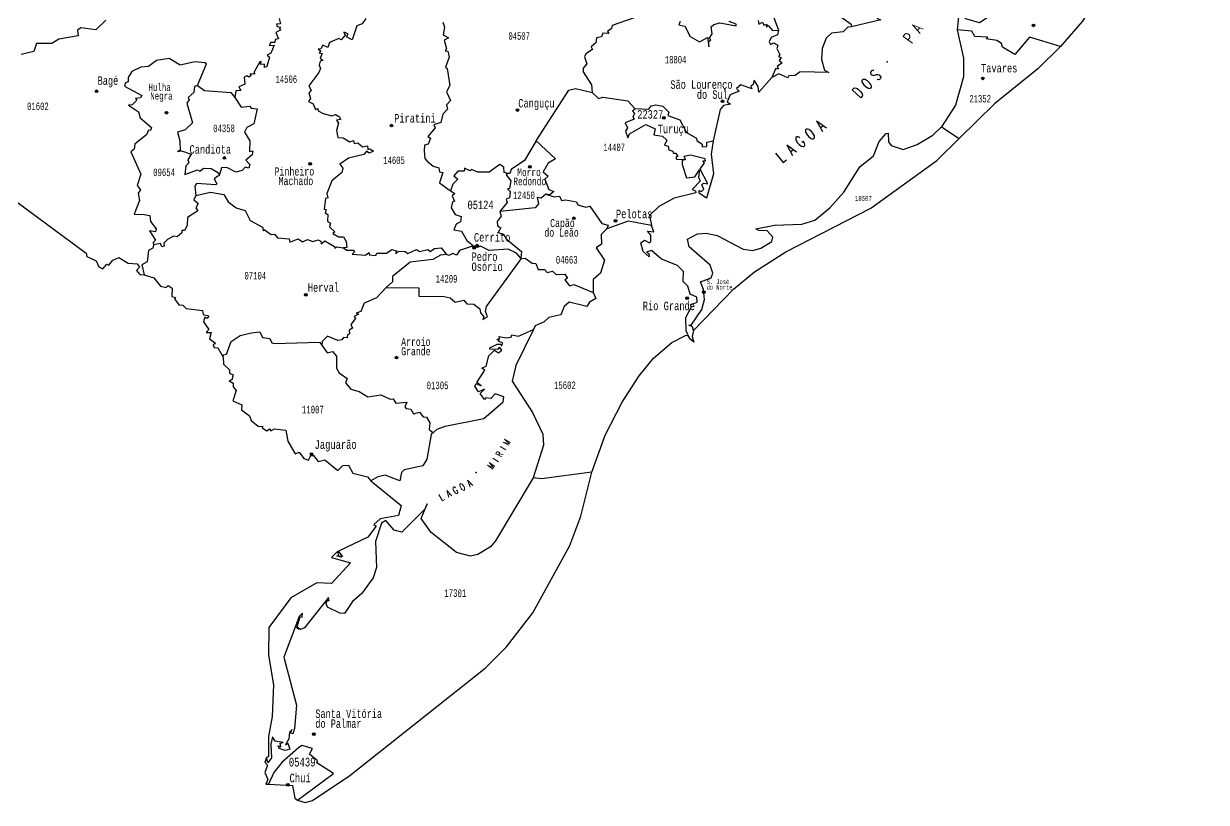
# Model space of a CAD drawing. Header units: millimetres. Extents: x 9851 to 10267, y 23387 to 23778.
# Drawn here: x 10047.2 to 10087.42, y 23387.28 to 23413.78 of the extents above; entities that cross this region are included whole.
import ezdxf
from ezdxf.enums import TextEntityAlignment as Align

# ---------------------------------------------------------------- set-up
doc = ezdxf.new("R2010")
doc.units = ezdxf.units.MM
doc.layers.add('3', color=7, linetype='Continuous')
doc.styles.add('MONOTXT', font='MONOTXT', dxfattribs={"height": 0.2})
doc.styles.add('ROMANC', font='ROMANC', dxfattribs={"height": 0.2})

# ---------------------------------------------------------------- blocks, each defined once
blk = doc.blocks.new('SEDE')
at = {"layer": '3', "color": 7, "linetype": 'Continuous'}
blk.add_circle((0, 0), 0.00451, dxfattribs=at)

msp = doc.modelspace()

# ---------------------------------------------------------------- linework, layer by layer
at = {"color": 7, "linetype": 'Continuous'}
for p, q in [((10078.412, 23410.271), (10079.019, 23409.878)), ((10064.106, 23405.808), (10064.135, 23405.793))]:
    msp.add_line(p, q, dxfattribs=at)
for points in [[(10083.893, 23419.793), (10083.964, 23418.708), (10083.855, 23417.732), (10083.716, 23417.302), (10083.308, 23416.678), (10082.544, 23416.385), (10082.512, 23416.276), (10082.18, 23416.141), (10081.739, 23415.775), (10081.491, 23415.737), (10081.083, 23415.838), (10081.242, 23415.185), (10081.208, 23414.756), (10081.031, 23414.478), (10080.793, 23414.32), (10080.26, 23414.172), (10079.71, 23413.807), (10079.244, 23413.945), (10079.11, 23414.077), (10079.099, 23414.182), (10078.991, 23414.018), (10078.951, 23413.569)], [(10087.421, 23419.794), (10085.181, 23416.625), (10084.087, 23415.197), (10083.194, 23413.852), (10082.456, 23413.009)], [(10074.409, 23417.297), (10073.836, 23416.675), (10073.267, 23416.381), (10073.51, 23415.974), (10073.842, 23415.878), (10074.191, 23415.871), (10074.734, 23415.305), (10074.843, 23414.977), (10074.705, 23414.316), (10074.598, 23414.152), (10074.978, 23414.029), (10075.337, 23413.768), (10075.353, 23413.672)], [(10076.255, 23416.07), (10075.948, 23415.889), (10075.799, 23415.693), (10075.753, 23415.086), (10076.015, 23414.288), (10076.234, 23413.963), (10076.355, 23413.917), (10075.353, 23413.672)], [(10069.768, 23415.715), (10069.935, 23415.77), (10070.068, 23415.589), (10070.197, 23415.533), (10070.421, 23415.639), (10070.939, 23415.535), (10070.993, 23415.581), (10071.343, 23415.365), (10071.935, 23415.677), (10072.213, 23414.755), (10072.656, 23414.501), (10072.589, 23414.321), (10072.868, 23413.565)], [(10068.305, 23414.953), (10068.167, 23414.862), (10068.151, 23414.691), (10068.08, 23414.675), (10067.968, 23414.398), (10068.016, 23414.098), (10067.931, 23413.967), (10067.217, 23413.722), (10067.19, 23413.615), (10067.055, 23413.512), (10067.102, 23413.45), (10066.902, 23413.463), (10066.854, 23413.33), (10066.685, 23413.298), (10066.662, 23413.13), (10066.503, 23412.996), (10066.544, 23412.907), (10066.314, 23412.753), (10066.275, 23412.649), (10066.351, 23412.415), (10066.231, 23412.27), (10066.226, 23412.145), (10066.512, 23411.7), (10066.529, 23411.443)], [(10049.999, 23413.9), (10049.66, 23413.576), (10049.142, 23413.64), (10049.034, 23413.565), (10049.057, 23413.366), (10048.402, 23413.257), (10048.16, 23413.11), (10047.633, 23413.108), (10047.542, 23412.833), (10047.115, 23412.736)], [(10055.89, 23413.958), (10055.932, 23413.779), (10055.795, 23413.763), (10055.827, 23413.687), (10055.95, 23413.668), (10055.901, 23413.619), (10055.952, 23413.574), (10055.774, 23413.485), (10055.872, 23413.27), (10055.758, 23413.244), (10055.74, 23413.144), (10055.607, 23413.14), (10055.548, 23413.034), (10055.719, 23413.05), (10055.602, 23412.781), (10055.485, 23412.714), (10055.564, 23412.64), (10055.469, 23412.321), (10055.387, 23412.292), (10055.394, 23412.403), (10055.254, 23412.398), (10055.28, 23412.497), (10055.227, 23412.485), (10055.023, 23412.126), (10055.062, 23412.068), (10054.904, 23412.078), (10054.938, 23412.019), (10054.855, 23411.957), (10054.787, 23412.009), (10054.705, 23411.96), (10054.727, 23411.725), (10054.515, 23411.629), (10054.584, 23411.506), (10054.419, 23411.497), (10054.378, 23411.273)], [(10058.84, 23413.956), (10058.717, 23413.779), (10058.535, 23413.706), (10058.37, 23413.228), (10058.181, 23413.336), (10058.24, 23413.433), (10058.085, 23413.488), (10058.132, 23413.388), (10058.001, 23413.234), (10057.917, 23413.28), (10057.607, 23413.139), (10057.544, 23412.969), (10057.379, 23413.047), (10057.307, 23412.931), (10057.216, 23412.919), (10057.307, 23412.861), (10057.253, 23412.789), (10057.355, 23412.771), (10057.283, 23412.603), (10057.382, 23412.529), (10057.29, 23412.51), (10057.252, 23412.365), (10057.294, 23412.253), (10057.238, 23412.124), (10056.902, 23411.67), (10056.98, 23411.521), (10056.897, 23411.431), (10056.955, 23411.238), (10056.885, 23411.137), (10057.049, 23411.055), (10057.128, 23410.865), (10057.201, 23410.901), (10057.218, 23410.815), (10057.382, 23410.724), (10057.678, 23410.648), (10057.805, 23410.689), (10057.941, 23410.608), (10057.977, 23410.524), (10057.84, 23410.499), (10057.903, 23410.402), (10057.843, 23410.15), (10057.885, 23409.907), (10058.069, 23409.895), (10058.297, 23409.762), (10058.418, 23409.801), (10058.442, 23409.701), (10058.561, 23409.731), (10058.726, 23409.587), (10058.894, 23409.629), (10058.903, 23409.497), (10058.978, 23409.524), (10059.093, 23409.44), (10058.949, 23409.373), (10058.865, 23409.447), (10058.765, 23409.327), (10058.253, 23409.2), (10057.955, 23409.001), (10058.054, 23408.87), (10058.017, 23408.721), (10057.685, 23408.43), (10057.512, 23408.005), (10057.545, 23407.859), (10057.468, 23407.835), (10057.42, 23407.471), (10057.485, 23407.458), (10057.46, 23407.344), (10057.542, 23407.285), (10057.537, 23407.065), (10057.64, 23406.998), (10057.601, 23406.868), (10057.785, 23406.694), (10057.718, 23406.641), (10057.904, 23406.533), (10058.075, 23406.528), (10058.17, 23406.372), (10058.189, 23406.171), (10058.078, 23406.158)], [(10061.459, 23413.837), (10061.507, 23413.665), (10061.471, 23413.407), (10061.648, 23413.3), (10061.496, 23413.226), (10061.578, 23412.94), (10061.537, 23412.855), (10061.624, 23412.848), (10061.672, 23412.637), (10061.55, 23412.3), (10061.608, 23412.262), (10061.689, 23411.679), (10061.585, 23411.459), (10061.713, 23411.165), (10061.578, 23411.016), (10061.617, 23410.878), (10061.453, 23410.698), (10061.383, 23410.424), (10061.152, 23410.343), (10061.197, 23410.243), (10060.945, 23409.945), (10061.033, 23409.888), (10060.961, 23409.686), (10060.833, 23409.643), (10060.821, 23409.457), (10060.842, 23409.199), (10060.914, 23409.114), (10061.125, 23408.932), (10061.316, 23408.882), (10061.343, 23408.742), (10061.451, 23408.72), (10061.345, 23408.37), (10061.713, 23408.089)], [(10069.527, 23413.857), (10069.486, 23413.741), (10069.69, 23413.698), (10069.862, 23413.342), (10070.185, 23413.161), (10070.451, 23413.307), (10070.498, 23412.995), (10070.504, 23413.18), (10070.575, 23413.233), (10070.509, 23413.275), (10070.612, 23413.432), (10070.579, 23413.673), (10070.672, 23413.759), (10070.88, 23413.808), (10071.427, 23413.704), (10071.432, 23413.766), (10071.195, 23413.86)], [(10072.18, 23413.89), (10072.198, 23413.767), (10072.324, 23413.831), (10072.368, 23413.727), (10072.474, 23413.762), (10072.455, 23413.678), (10072.517, 23413.72), (10072.67, 23413.555), (10072.868, 23413.565)], [(10072.868, 23413.565), (10072.84, 23413.4), (10072.625, 23413.306), (10072.548, 23413.162), (10072.597, 23413.07), (10072.698, 23413.131), (10072.85, 23413.05), (10072.816, 23412.937), (10072.919, 23412.729), (10072.874, 23412.66), (10072.963, 23412.628), (10072.899, 23412.533), (10072.997, 23412.446), (10072.825, 23412.321), (10072.874, 23412.25), (10072.765, 23412.246), (10072.643, 23411.945)], [(10075.353, 23413.672), (10075.224, 23413.658), (10075.075, 23413.504), (10074.673, 23413.46), (10074.487, 23413.29), (10074.354, 23412.936), (10074.329, 23412.559), (10074.437, 23412.204), (10074.58, 23412.122), (10073.612, 23412.143), (10073.442, 23412.015), (10073.218, 23412.01), (10073.188, 23411.943), (10072.883, 23412.072), (10072.643, 23411.945)], [(10078.951, 23413.569), (10079.16, 23412.609), (10079.16, 23411.978), (10078.895, 23411.007), (10078.412, 23410.271)], [(10082.456, 23413.009), (10081.41, 23413.326), (10080.905, 23412.732), (10080.494, 23412.981), (10080.456, 23413.103), (10080.297, 23413.207), (10079.937, 23413.266), (10079.987, 23413.326), (10079.546, 23413.348), (10079.446, 23413.531), (10078.951, 23413.569)], [(10082.456, 23413.009), (10081.687, 23412.248), (10080.217, 23411.049), (10079.019, 23409.878)], [(10053.108, 23411.681), (10053.421, 23412.41), (10053.365, 23412.454), (10053.023, 23412.485), (10052.523, 23412.368), (10052.149, 23412.598), (10051.722, 23412.525), (10051.449, 23412.32), (10051.185, 23412.297), (10050.881, 23412.155), (10050.754, 23411.955), (10050.753, 23411.798), (10050.667, 23411.773), (10050.629, 23411.661), (10051.216, 23411.34), (10051.17, 23411.263), (10051.004, 23411.238), (10051.052, 23411.174), (10050.895, 23411.02), (10050.768, 23411.007), (10051.101, 23410.779), (10051.166, 23410.578), (10051.544, 23410.246), (10051.52, 23410.146), (10051.446, 23410.153), (10051.384, 23410.003), (10051.117, 23409.793), (10050.977, 23409.686), (10050.957, 23409.506), (10050.841, 23409.419), (10051.182, 23408.659), (10051.065, 23408.276), (10051.177, 23408.131), (10051.095, 23408.018), (10051.136, 23407.766), (10050.963, 23407.304), (10051.303, 23407.293), (10051.497, 23407.257), (10051.519, 23407.048), (10051.708, 23406.804), (10051.684, 23406.703), (10051.479, 23406.737), (10051.682, 23406.416), (10051.604, 23406.335), (10051.622, 23406.251)], [(10072.643, 23411.945), (10072.202, 23411.446), (10072.182, 23411.641), (10072.041, 23411.863), (10072.012, 23411.709), (10071.933, 23411.653), (10071.959, 23411.563), (10071.585, 23411.7), (10071.438, 23411.581), (10071.529, 23411.48), (10071.222, 23411.362), (10071.125, 23411.122), (10071.241, 23411.046), (10070.995, 23410.995), (10070.888, 23410.856), (10070.652, 23409.799)], [(10053.108, 23411.681), (10053.013, 23411.642), (10052.986, 23411.441), (10052.792, 23411.271), (10052.825, 23411.189), (10052.748, 23411.081), (10052.94, 23410.403), (10052.697, 23410.17), (10052.427, 23410.093), (10052.51, 23409.793), (10052.52, 23409.473), (10052.436, 23409.435), (10052.574, 23409.458), (10052.892, 23409.343), (10052.785, 23409.152), (10052.82, 23409.048), (10052.712, 23408.948), (10052.677, 23408.655), (10053.11, 23408.807), (10053.192, 23408.763), (10053.312, 23408.861), (10053.58, 23408.857), (10053.826, 23408.701), (10053.844, 23408.602)], [(10053.108, 23411.681), (10053.356, 23411.509), (10054.241, 23411.438), (10054.378, 23411.273)], [(10064.628, 23409.793), (10065.736, 23411.519), (10065.967, 23411.579), (10066.529, 23411.443)], [(10066.529, 23411.443), (10066.752, 23411.236), (10066.895, 23411.283), (10067.752, 23411.158), (10067.981, 23410.899)], [(10054.378, 23411.273), (10054.601, 23410.946), (10054.882, 23410.972), (10054.94, 23410.904), (10055.144, 23410.884), (10055.033, 23410.378), (10054.786, 23410.251), (10054.71, 23410.093), (10054.887, 23409.792), (10054.877, 23409.436), (10054.999, 23409.454), (10054.967, 23409.32), (10054.754, 23409.134), (10054.891, 23408.991), (10054.859, 23408.863), (10054.737, 23408.902), (10054.635, 23408.783), (10054.421, 23408.728), (10054.109, 23408.883), (10053.931, 23408.876), (10053.844, 23408.602)], [(10067.981, 23410.899), (10068.462, 23410.871), (10068.539, 23410.991), (10068.697, 23411.025), (10068.942, 23410.974), (10069.142, 23410.772), (10069.108, 23410.654), (10069.515, 23410.512), (10069.748, 23410.076), (10070.086, 23409.889), (10070.094, 23409.808), (10070.274, 23409.677), (10070.275, 23409.592), (10070.429, 23409.603), (10070.431, 23409.75), (10070.652, 23409.799)], [(10067.981, 23410.899), (10067.902, 23410.804), (10067.974, 23410.741), (10067.916, 23410.598), (10067.967, 23410.532), (10067.652, 23410.403), (10067.732, 23410.24), (10067.67, 23410.123), (10067.748, 23409.899), (10067.801, 23410.038), (10068.363, 23410.351), (10068.674, 23410.207), (10068.627, 23409.998), (10068.925, 23409.958), (10069.068, 23409.816), (10068.997, 23409.643), (10069.122, 23409.615), (10069.144, 23409.485), (10069.277, 23409.441), (10069.289, 23409.37), (10069.38, 23409.378), (10069.451, 23409.26), (10069.379, 23409.236), (10069.402, 23409.17), (10069.71, 23409.16)], [(10069.976, 23403.341), (10069.952, 23403.468), (10069.826, 23403.524), (10069.9, 23403.526), (10070.265, 23404.051), (10070.352, 23404.401), (10070.324, 23404.738), (10070.218, 23404.998), (10070.583, 23405.132), (10070.641, 23405.293), (10070.549, 23405.568), (10069.837, 23406.186), (10069.781, 23406.451), (10070.116, 23406.631), (10070.414, 23406.655), (10070.79, 23406.578), (10071.665, 23406.112), (10071.998, 23406.068), (10072.272, 23406.145), (10072.645, 23406.373), (10072.683, 23406.517), (10072.486, 23406.736), (10072.198, 23406.741), (10072.101, 23406.803), (10072.732, 23406.924), (10073.667, 23406.956), (10074.112, 23407.101), (10074.612, 23407.512), (10075.097, 23408.051), (10075.635, 23408.909), (10076.1, 23409.284), (10076.294, 23409.774), (10076.533, 23410.048), (10076.604, 23410.053), (10076.608, 23409.765), (10076.699, 23409.638), (10077.115, 23409.499), (10077.583, 23409.67), (10078.119, 23409.991), (10078.412, 23410.271)], [(10069.976, 23403.341), (10071.344, 23404.753), (10072.058, 23405.342), (10073.12, 23406.019), (10076.015, 23407.501), (10078.252, 23409.124), (10079.019, 23409.878)], [(10064.628, 23409.793), (10064.236, 23409.121), (10063.78, 23408.822), (10063.739, 23408.681), (10063.661, 23408.685)], [(10064.628, 23409.793), (10065.287, 23409.188), (10065.033, 23409.033), (10064.863, 23408.741), (10065.037, 23408.597), (10064.928, 23408.491), (10065.065, 23408.14), (10065.234, 23408.07), (10065.095, 23407.963), (10064.964, 23407.985)], [(10070.652, 23409.799), (10070.578, 23409.343), (10070.657, 23408.671), (10070.426, 23407.844), (10070.17, 23408.011), (10070.173, 23408.104), (10070.258, 23408.069), (10070.337, 23408.149), (10070.261, 23408.297), (10070.322, 23408.356), (10070.466, 23408.336), (10070.21, 23408.832), (10070.356, 23409.048), (10070.3, 23409.117), (10070.391, 23409.109), (10070.374, 23409.181), (10069.873, 23409.308), (10069.653, 23409.263), (10069.71, 23409.16)], [(10069.71, 23409.16), (10069.597, 23409.127), (10069.592, 23408.99), (10069.745, 23408.535), (10070.027, 23408.57), (10070.184, 23408.812), (10070.149, 23408.556), (10070.21, 23408.423), (10069.938, 23408.138), (10070.052, 23408.095), (10070.057, 23408.025), (10069.328, 23407.846), (10068.803, 23407.557), (10068.487, 23407.249), (10068.557, 23406.91)], [(10063.661, 23408.685), (10063.542, 23408.72), (10063.536, 23408.901), (10063.392, 23408.995), (10063.032, 23408.733), (10062.643, 23408.733), (10062.429, 23408.823), (10062.389, 23408.771), (10062.188, 23408.862), (10062.176, 23408.759), (10061.965, 23408.758), (10061.829, 23408.607), (10061.968, 23408.496), (10061.796, 23408.317), (10061.713, 23408.089)], [(10063.661, 23408.685), (10063.615, 23408.636), (10063.764, 23408.436), (10063.718, 23408.172), (10063.66, 23408.165), (10063.749, 23408.072), (10063.72, 23407.86), (10063.606, 23407.811), (10063.64, 23407.699), (10063.396, 23407.391)], [(10046.188, 23408.282), (10049.325, 23405.969), (10049.352, 23405.855), (10049.667, 23405.713), (10049.757, 23405.513), (10049.892, 23405.438), (10050.025, 23405.601), (10050.092, 23405.563), (10050.23, 23405.733), (10050.443, 23405.829), (10050.751, 23405.635), (10051.059, 23405.613), (10051.139, 23405.493), (10051.033, 23405.381), (10051.152, 23405.242), (10051.294, 23405.24)], [(10053.844, 23408.602), (10053.802, 23408.59), (10053.682, 23408.505), (10053.775, 23408.33), (10053.736, 23408.3), (10053.08, 23408.341), (10053.027, 23408.254), (10053.059, 23407.931)], [(10053.059, 23407.931), (10052.987, 23407.79), (10053.132, 23407.661), (10053.054, 23407.519), (10053.121, 23407.41), (10052.77, 23407.188), (10052.759, 23406.915), (10052.669, 23406.746), (10052.584, 23406.742), (10052.581, 23406.661), (10052.42, 23406.526), (10052.3, 23406.555), (10052.087, 23406.438), (10051.969, 23406.308), (10051.983, 23406.21), (10051.901, 23406.185), (10051.858, 23406.304), (10051.622, 23406.251)], [(10053.059, 23407.931), (10053.556, 23408.049), (10054.003, 23407.966), (10054.157, 23407.725), (10054.424, 23407.517), (10054.738, 23407.425), (10054.899, 23407.088), (10055.321, 23406.857), (10055.354, 23406.728), (10055.381, 23406.775), (10055.617, 23406.611), (10055.73, 23406.624), (10055.831, 23406.49), (10056.234, 23406.463), (10056.257, 23406.346), (10056.535, 23406.459), (10056.687, 23406.364), (10056.85, 23406.433), (10057.038, 23406.375), (10057.213, 23406.424), (10057.303, 23406.384), (10057.314, 23406.292), (10057.438, 23406.392), (10057.774, 23406.205), (10057.781, 23406.144), (10057.845, 23406.193), (10058.078, 23406.158)], [(10061.713, 23408.089), (10061.86, 23408.008), (10061.774, 23407.921), (10061.852, 23407.743), (10061.79, 23407.718), (10061.743, 23407.518), (10061.872, 23407.291), (10062.077, 23407.217), (10062.055, 23407.035), (10061.915, 23406.961), (10061.826, 23406.767), (10062.095, 23406.726), (10062.277, 23406.401), (10062.504, 23406.221)], [(10064.964, 23407.985), (10064.799, 23407.848), (10064.664, 23407.864), (10064.708, 23407.652), (10064.6, 23407.512), (10063.396, 23407.391)], [(10064.964, 23407.985), (10065.244, 23407.894), (10065.418, 23407.916), (10065.497, 23407.761), (10065.625, 23407.793), (10065.997, 23407.715), (10066.044, 23407.622), (10066.324, 23407.543), (10066.454, 23407.57), (10066.858, 23406.981), (10067.083, 23406.92), (10067.034, 23406.8)], [(10063.396, 23407.391), (10063.443, 23407.236), (10063.299, 23407.045), (10063.319, 23406.908), (10063.431, 23406.83), (10063.343, 23406.672), (10063.521, 23406.624), (10063.613, 23406.459), (10064.127, 23406.027), (10064.106, 23405.808)], [(10068.557, 23406.91), (10067.761, 23407.066), (10067.034, 23406.8)], [(10067.034, 23406.8), (10066.838, 23406.608), (10066.856, 23406.278), (10066.676, 23406.149), (10066.954, 23405.734), (10066.818, 23405.29), (10066.572, 23405.08), (10066.565, 23404.636)], [(10069.861, 23403.055), (10069.733, 23403.335), (10069.716, 23403.779), (10069.912, 23404.151), (10069.88, 23404.211), (10070.106, 23404.3), (10070.089, 23404.471), (10069.863, 23404.58), (10069.787, 23404.845), (10069.625, 23405.014), (10069.635, 23405.35), (10069.439, 23405.553), (10068.892, 23405.765), (10068.555, 23406.065), (10068.38, 23406.012), (10068.467, 23405.96), (10068.468, 23405.843), (10068.266, 23406.026), (10068.195, 23406.327), (10068.318, 23406.418), (10068.485, 23406.32), (10068.53, 23406.37), (10068.533, 23406.581), (10068.42, 23406.723), (10068.627, 23406.704), (10068.557, 23406.91)], [(10051.622, 23406.251), (10051.592, 23406.147), (10051.445, 23406.058), (10051.402, 23405.675), (10051.224, 23405.577), (10051.294, 23405.24)], [(10062.504, 23406.221), (10062.022, 23406.059), (10061.917, 23405.91), (10061.795, 23405.963), (10061.66, 23405.892), (10061.578, 23405.923)], [(10064.106, 23405.808), (10063.959, 23405.978), (10063.678, 23406.106), (10063.035, 23406.069), (10062.736, 23406.209), (10062.63, 23406.168), (10062.504, 23406.221)], [(10058.078, 23406.158), (10058.19, 23406.076), (10058.429, 23406.078), (10058.451, 23406.016), (10058.369, 23405.937), (10058.824, 23405.908), (10058.942, 23405.992), (10058.957, 23405.921), (10059.174, 23405.894), (10059.207, 23405.973), (10059.535, 23405.973), (10059.725, 23406.1), (10059.869, 23406.055), (10059.855, 23405.954), (10059.951, 23406.04), (10060.175, 23406.033), (10060.269, 23405.958), (10060.565, 23406.098), (10060.657, 23406.035), (10060.947, 23406.098), (10061.026, 23406.031), (10061.168, 23406.134), (10061.396, 23406.157), (10061.578, 23405.923)], [(10061.578, 23405.923), (10061.38, 23405.908), (10061.116, 23405.755), (10060.35, 23405.663), (10059.743, 23405.176), (10059.747, 23404.995), (10059.526, 23404.802)], [(10059.526, 23404.802), (10060.641, 23404.793), (10060.635, 23404.504), (10061.502, 23404.495), (10061.702, 23404.456), (10061.877, 23404.308), (10062.174, 23404.37), (10062.271, 23404.254), (10062.508, 23404.233), (10062.71, 23404.081), (10062.734, 23403.937), (10062.852, 23403.808), (10062.814, 23403.716), (10062.98, 23403.81), (10062.907, 23403.991), (10062.944, 23404.16), (10064.135, 23405.793)], [(10064.135, 23405.793), (10064.253, 23405.804), (10064.493, 23405.629), (10064.615, 23405.623), (10064.694, 23405.421), (10064.914, 23405.422), (10065.009, 23405.316), (10065.182, 23405.365), (10065.312, 23405.245), (10065.61, 23405.262), (10065.69, 23405.127), (10065.604, 23405.069), (10065.765, 23404.865), (10065.906, 23404.903), (10066.565, 23404.636)], [(10051.294, 23405.24), (10051.629, 23405.133), (10051.852, 23404.855), (10052.044, 23404.808), (10052.117, 23404.867), (10052.251, 23404.787), (10052.241, 23404.495), (10052.376, 23404.467), (10052.331, 23404.415), (10052.479, 23404.21), (10052.611, 23404.203), (10052.726, 23404.089), (10053.285, 23404.025), (10053.308, 23403.888), (10053.495, 23403.841), (10053.443, 23403.753), (10053.359, 23403.797), (10053.313, 23403.637), (10053.496, 23403.38), (10053.408, 23403.273), (10053.573, 23403.274), (10053.525, 23403.055), (10053.723, 23402.915), (10053.65, 23402.843), (10053.675, 23402.767), (10053.808, 23402.756), (10053.99, 23402.439)], [(10059.526, 23404.802), (10059.2, 23404.452), (10058.784, 23404.269), (10058.667, 23403.99), (10058.512, 23403.93), (10058.593, 23403.898), (10058.44, 23403.813), (10058.483, 23403.747), (10058.331, 23403.548), (10058.382, 23403.425), (10058.269, 23403.348), (10058.287, 23403.223), (10058.215, 23403.196), (10058.208, 23403.096), (10058.075, 23403.105), (10058.019, 23403.021), (10057.88, 23402.997), (10057.532, 23403.146), (10057.354, 23402.965), (10057.336, 23402.845)], [(10066.565, 23404.636), (10066.664, 23404.426), (10066.444, 23404.308), (10066.358, 23404.159), (10065.751, 23404.3), (10065.586, 23404.158), (10065.473, 23403.878), (10065.065, 23403.786), (10064.906, 23403.636), (10064.595, 23403.501), (10064.534, 23403.377)], [(10061.062, 23399.803), (10061.264, 23399.981), (10061.53, 23400.086), (10062.855, 23400.345), (10063.511, 23400.915), (10063.531, 23401.089), (10063.238, 23401.188), (10063.09, 23401.033), (10062.917, 23401.046), (10062.872, 23400.988), (10062.725, 23401.195), (10062.872, 23401.35), (10062.668, 23401.259), (10062.544, 23401.449), (10062.595, 23401.539), (10062.757, 23401.456), (10062.614, 23401.574), (10062.879, 23401.996), (10062.783, 23402.055), (10062.929, 23402.123), (10063.016, 23402.479), (10063.217, 23402.676), (10063.346, 23402.579), (10063.467, 23402.668), (10063.383, 23402.779), (10063.311, 23402.691), (10063.049, 23402.705), (10063.053, 23402.752), (10063.303, 23402.878), (10063.434, 23402.881), (10063.446, 23402.815), (10063.491, 23402.913), (10063.345, 23402.976), (10063.381, 23403.048), (10063.287, 23403.028), (10063.386, 23403.075), (10063.371, 23403.137), (10063.612, 23403.088), (10063.78, 23403.111), (10063.798, 23403.196), (10064.032, 23403.148), (10064.534, 23403.377)], [(10064.534, 23403.377), (10063.934, 23402.145), (10063.814, 23401.617), (10064.51, 23400.555), (10064.862, 23399.813), (10064.883, 23399.436), (10064.528, 23398.327)], [(10053.99, 23402.439), (10053.999, 23402.516), (10054.096, 23402.533), (10054.263, 23402.967), (10054.564, 23403.174), (10054.947, 23403.263), (10055.237, 23403.293), (10055.326, 23403.107), (10055.573, 23403.07), (10055.635, 23402.918), (10055.721, 23402.899), (10057.258, 23402.943), (10057.336, 23402.845)], [(10066.519, 23398.518), (10066.982, 23399.784), (10067.552, 23400.903), (10068.13, 23401.804), (10068.618, 23402.403), (10069.241, 23402.933), (10069.712, 23403.174), (10069.775, 23403.181), (10069.861, 23403.055)], [(10069.976, 23403.341), (10069.935, 23403.139), (10069.997, 23402.941), (10069.861, 23403.055)], [(10057.336, 23402.845), (10057.523, 23402.577), (10057.699, 23402.623), (10057.842, 23402.466), (10057.838, 23402.065), (10057.925, 23401.901), (10058.197, 23401.71), (10058.146, 23401.558), (10058.326, 23401.346), (10058.611, 23401.266), (10058.901, 23401.083), (10059.344, 23401.147), (10059.66, 23401.001), (10059.764, 23401.019), (10059.858, 23400.871), (10060.235, 23400.903), (10060.158, 23400.742), (10060.213, 23400.685), (10060.367, 23400.663), (10060.455, 23400.507), (10060.667, 23400.566), (10060.79, 23400.408), (10060.906, 23400.389), (10061.015, 23400.205), (10060.99, 23399.97), (10061.105, 23399.886), (10061.062, 23399.803)], [(10053.99, 23402.439), (10053.992, 23402.2), (10054.197, 23402.005), (10054.204, 23401.892), (10054.322, 23401.835), (10054.284, 23401.666), (10054.189, 23401.626), (10054.327, 23401.545), (10054.325, 23401.43), (10054.43, 23401.295), (10054.316, 23400.95), (10054.617, 23400.816), (10054.61, 23400.638), (10054.882, 23400.438), (10054.935, 23400.274), (10055.176, 23400.09), (10055.337, 23400.077), (10055.308, 23400.024), (10055.465, 23399.931), (10055.556, 23399.995), (10055.608, 23399.925), (10055.73, 23399.996), (10056.117, 23399.951), (10056.183, 23399.58), (10056.433, 23399.145), (10056.57, 23399.196), (10056.725, 23398.988), (10056.887, 23398.931), (10056.97, 23399.084), (10057.063, 23399.093), (10057.221, 23398.883), (10057.441, 23398.937), (10057.881, 23398.58), (10058.059, 23398.75), (10058.244, 23398.761), (10058.399, 23398.489), (10058.892, 23398.363), (10059.012, 23398.229)], [(10061.062, 23399.803), (10060.913, 23398.968), (10060.78, 23398.732), (10060.142, 23398.595), (10060.047, 23398.504), (10059.999, 23398.223), (10059.499, 23398.418), (10059.24, 23398.367), (10059.012, 23398.229)], [(10064.528, 23398.327), (10063.251, 23396.184), (10063.076, 23395.976), (10062.647, 23395.716), (10062.402, 23395.666), (10061.919, 23395.783), (10061.055, 23396.466), (10060.717, 23396.943), (10060.924, 23397.447), (10060.839, 23397.259), (10060.059, 23396.477), (10059.803, 23396.547), (10059.52, 23396.875), (10059.37, 23396.78), (10059.164, 23396.156), (10059.198, 23395.275), (10059.089, 23394.927), (10058.694, 23394.385), (10058.384, 23394.125), (10058.107, 23393.707), (10057.955, 23393.72), (10057.537, 23393.932), (10057.483, 23394.047), (10057.524, 23394.156), (10057.589, 23394.152), (10057.563, 23394.255), (10056.749, 23393.218), (10056.618, 23393.17), (10056.51, 23393.23), (10056.568, 23393.168), (10056.493, 23393.226), (10056.607, 23393.603), (10056.675, 23393.586), (10056.684, 23393.722), (10056.569, 23393.611), (10056.051, 23392.223), (10056.474, 23390.587), (10056.408, 23389.794), (10056.353, 23389.614), (10056.265, 23389.635), (10056.33, 23389.766), (10056.243, 23389.673), (10056.219, 23389.45), (10056.1, 23389.24), (10056.18, 23389.299), (10056.254, 23389.097), (10056.09, 23389.051), (10055.894, 23389.117), (10055.852, 23389.213), (10055.948, 23389.173), (10055.926, 23389.304), (10056.027, 23389.321), (10055.757, 23389.367), (10055.665, 23389.518), (10055.603, 23389.266), (10055.627, 23388.798), (10055.51, 23388.635), (10055.455, 23388.796)], [(10059.012, 23398.229), (10060.042, 23397.386), (10059.947, 23397.043), (10059.32, 23396.932), (10059.112, 23396.745), (10059.185, 23396.678), (10058.902, 23396.304), (10057.906, 23395.833), (10057.904, 23395.826), (10058.044, 23395.649), (10057.939, 23395.652), (10058.007, 23395.629), (10057.852, 23395.678), (10057.919, 23395.673), (10057.884, 23395.831), (10057.67, 23395.618), (10058.317, 23395.44), (10057.668, 23394.729), (10057.176, 23394.757), (10056.282, 23394.25), (10055.54, 23393.235), (10055.527, 23392.297), (10055.701, 23391.288), (10055.651, 23390.202), (10055.522, 23389.531), (10055.523, 23388.847), (10055.455, 23388.796)], [(10056.517, 23387.364), (10056.775, 23387.285), (10057.029, 23387.348), (10058.295, 23388.203), (10062.894, 23391.854), (10063.618, 23392.576), (10064.521, 23393.733), (10065.771, 23396.025), (10066.153, 23397.019), (10066.519, 23398.518)], [(10066.519, 23398.518), (10064.813, 23398.298), (10064.528, 23398.327)], [(10056.517, 23387.364), (10057.742, 23388.268), (10057.176, 23388.627), (10057.192, 23388.696), (10056.926, 23388.93), (10057.019, 23389.112), (10056.664, 23389.225), (10056.55, 23389.137), (10055.98, 23388.641), (10055.705, 23388.299), (10055.524, 23387.9)], [(10055.455, 23388.796), (10055.398, 23388.656), (10055.496, 23388.547), (10055.399, 23388.303), (10055.507, 23388.063), (10055.434, 23387.904), (10055.524, 23387.9)], [(10055.524, 23387.9), (10056.347, 23387.862), (10056.425, 23387.426), (10056.517, 23387.364)]]:
    msp.add_lwpolyline(points, dxfattribs=at)
for p in [(10081.541, 23413.724), (10076.563, 23412.478), (10079.816, 23411.921), (10049.683, 23411.48), (10070.969, 23411.141), (10052.058, 23410.752), (10063.997, 23410.843), (10059.71, 23410.313), (10068.969, 23410.577), (10054.027, 23409.213), (10056.941, 23409.01), (10064.419, 23408.913), (10065.913, 23407.16), (10067.327, 23407.074), (10062.624, 23406.23), (10062.519, 23406.152), (10070.335, 23404.646), (10056.797, 23404.557), (10069.766, 23404.443), (10059.883, 23402.418), (10056.994, 23399.132), (10062.593, 23398.508), (10057.072, 23389.605), (10056.185, 23387.882)]:
    msp.add_point(p, dxfattribs=at)

# ---------------------------------------------------------------- block references
for p, xscale, yscale, zscale, rotation in [((10081.541, 23413.724), 10.00001986273998, 10.00001986273998, 10, 357.2604781110991), ((10079.816, 23411.921), 9.999987702929618, 9.999987702929618, 10, 357.127975128741), ((10049.683, 23411.48), 10, 10, 10, 355.5890987073043), ((10070.969, 23411.141), 9.999999999999998, 9.999999999999998, 9.999999999999998, 356.6635892446184), ((10052.058, 23410.752), 9.999981844414357, 9.999981844414357, 10, 355.6888968886642), ((10063.997, 23410.843), 10, 10, 10, 356.3021896328351), ((10068.969, 23410.577), 9.999999999999998, 9.999999999999998, 9.999999999999998, 356.5467893592681), ((10059.71, 23410.313), 10.00002007621968, 10.00002007621968, 10, 356.0682233300444), ((10054.027, 23409.213), 9.999999999999998, 9.999999999999998, 9.999999999999998, 355.7440240132085), ((10056.941, 23409.01), 10, 10, 10, 355.8879416099796), ((10064.419, 23408.913), 10.00001549047075, 10.00001549047075, 10, 356.2682383695662), ((10065.913, 23407.16), 10, 10, 10, 356.2944339884874), ((10067.327, 23407.074), 10, 10, 10, 356.3644837859232), ((10062.519, 23406.152), 9.999984916625179, 9.999984916625179, 10, 356.0906736850491), ((10062.624, 23406.23), 9.999985855440404, 9.999985855440404, 10, 356.0984294098348), ((10056.797, 23404.557), 10.00002367133002, 10.00002367133002, 10, 355.7464384286533), ((10070.335, 23404.646), 10, 10, 10, 356.449495261486), ((10069.766, 23404.443), 10.00001658616743, 10.00001658616743, 10, 356.4144788029937), ((10059.883, 23402.418), 10, 10, 10, 355.842738108357), ((10056.994, 23399.132), 9.999981041558435, 9.999981041558435, 10, 355.590694797203), ((10057.072, 23389.605), 9.999988347816036, 9.999988347816036, 10, 355.2946754160198), ((10056.185, 23387.882), 10, 10, 10, 355.1913354043394)]:
    msp.add_blockref('SEDE', p, dxfattribs=dict(at, xscale=xscale, yscale=yscale, zscale=zscale, rotation=rotation))

# ---------------------------------------------------------------- texts
at = {"color": 7, "linetype": 'Continuous', "style": 'MONOTXT'}
for s, height, width, p in [('04507', 0.254, 0.66667, (10064.052, 23413.361)), ('18804', 0.2542, 0.666663, (10069.372, 23412.557)), ('14506', 0.2544, 0.666667, (10056.134, 23411.891)), ('01602', 0.2547, 0.666674, (10047.685, 23410.971)), ('21352', 0.2546, 0.666663, (10079.729, 23411.229)), ('04358', 0.2549, 0.666659, (10054.016, 23410.219)), ('14407', 0.255, 0.66667, (10067.285, 23409.573)), ('14605', 0.2552, 0.66667, (10059.798, 23409.133)), ('09654', 0.2553, 0.666667, (10051.976, 23408.723)), ('12450', 0.2555, 0.666667, (10064.218, 23407.941)), ('18507', 0.1653, 0.666672, (10075.759, 23407.836)), ('04663', 0.2561, 0.66667, (10065.669, 23405.747)), ('07104', 0.2562, 0.666667, (10055.077, 23405.205)), ('14209', 0.2563, 0.66667, (10061.583, 23405.1)), ('01305', 0.2573, 0.66667, (10061.277, 23401.472)), ('15602', 0.2573, 0.666663, (10065.607, 23401.477)), ('11007', 0.2575, 0.666663, (10057.036, 23400.652)), ('17301', 0.2593, 0.66667, (10061.879, 23394.405))]:
    msp.add_text(s, height=height, dxfattribs=dict(at, width=width)).set_placement(p, align=Align.MIDDLE)
at = {"color": 7, "linetype": 'Continuous', "style": 'ROMANC'}
for s, height, rotation, width, p in [('P', 0.391, 54.4883, 0.666671, (10077.474, 23413.18)), ('A', 0.391, 54.4883, 0.666671, (10077.742, 23413.519)), ('O', 0.399, 47.9698, 0.666664, (10076.021, 23411.599)), ('S', 0.397, 49.5116, 0.666667, (10076.325, 23411.904)), ('D', 0.4, 46.8494, 0.666669, (10075.717, 23411.309)), ('A', 0.404, 43.0731, 0.666664, (10074.435, 23410.176)), ('G', 0.406, 41.7461, 0.666667, (10073.743, 23409.613)), ('O', 0.406, 41.7461, 0.666667, (10074.078, 23409.878)), ('A', 0.407, 40.4489, 0.666667, (10073.416, 23409.355)), ('L', 0.407, 40.4489, 0.666667, (10073.073, 23409.096)), ('I', 0.227, 61.9362, 0.666675, (10063.604, 23399.286)), ('M', 0.227, 61.9362, 0.666667, (10063.727, 23399.484)), ('I', 0.23, 57.6744, 0.666659, (10063.347, 23398.871)), ('R', 0.227, 61.9362, 0.666671, (10063.478, 23399.082)), ('M', 0.232, 54.1645, 0.666667, (10063.191, 23398.665)), ('A', 0.247, 31.9683, 0.666663, (10062.43, 23398.04)), ('L', 0.248, 31.7094, 0.666663, (10061.476, 23397.563)), ('A', 0.249, 29.5412, 0.666667, (10061.711, 23397.682)), ('G', 0.249, 29.5412, 0.666667, (10061.942, 23397.794)), ('O', 0.249, 29.5412, 0.666667, (10062.178, 23397.908))]:
    msp.add_text(s, height=height, rotation=rotation, dxfattribs=dict(at, width=width)).set_placement(p, align=Align.CENTER)
at = {"color": 7, "linetype": 'Continuous', "style": 'MONOTXT'}
for s, height, width, p in [('Tavares', 0.2882, 0.705885, (10079.761, 23412.124)), ('Bag%%233', 0.2884, 0.705876, (10049.713, 23411.701)), ('Cangu%%231u', 0.28863, 0.705884, (10064.023, 23410.931)), ('Piratini', 0.2888, 0.705885, (10059.801, 23410.419)), ('22327', 0.2888, 0.705857, (10068.069, 23410.549)), ('Turu%%231u', 0.2889, 0.705856, (10068.765, 23410.054)), ('05124', 0.2897, 0.705859, (10062.296, 23407.471)), ('Pelotas', 0.2898, 0.705883, (10067.344, 23407.162)), ('Cerrito', 0.2901, 0.705864, (10062.514, 23406.365)), ('Herval', 0.2906, 0.705885, (10056.864, 23404.659)), ('Jaguar%%227o', 0.2923, 0.705883, (10057.096, 23399.313)), ('05439', 0.2959, 0.705859, (10056.221, 23388.505)), ('Chu%%237', 0.2961, 0.705862, (10056.242, 23387.965))]:
    msp.add_text(s, height=height, dxfattribs=dict(at, width=width)).set_placement(p)
for s, height, rotation, width, p in [('S%%227o Louren%%231o ', 0.28817, 359.9997, 0.70588, (10071.482, 23411.566)), ('Hulha ', 0.2476, 360, 0.705877, (10052.354, 23411.492)), ('Negra', 0.2476, 360, 0.705877, (10052.263, 23411.199)), ('do Sul', 0.2882, 359.9997, 0.70588, (10071.15, 23411.225))]:
    msp.add_text(s, height=height, rotation=rotation, dxfattribs=dict(at, width=width)).set_placement(p, align=Align.RIGHT)
at = {"color": 7, "linetype": 'Continuous', "style": 'MONOTXT', "width": 0.705885}
msp.add_text('Candiota', height=0.2891, dxfattribs=at).set_placement((10054.256, 23409.358), align=Align.RIGHT)
at = {"color": 7, "linetype": 'Continuous', "style": 'MONOTXT'}
for s, height, rotation, width, p in [('Pinheiro ', 0.2762, 359.9983, 0.705881, (10057.251, 23408.891)), ('Machado', 0.2762, 359.9983, 0.705881, (10057.05, 23408.565)), ('Cap%%227o ', 0.2733, 359.9982, 0.705882, (10066.108, 23407.133)), ('do Le%%227o', 0.27332, 359.9982, 0.705882, (10066.078, 23406.81))]:
    msp.add_text(s, height=height, rotation=rotation, dxfattribs=dict(at, width=width)).set_placement(p, align=Align.TOP_RIGHT)
at = {"color": 7, "linetype": 'Continuous', "style": 'MONOTXT', "width": 0.705882}
for s, p in [('Morro ', (10064.467, 23408.856)), ('Redondo', (10064.411, 23408.546))]:
    msp.add_text(s, height=0.2615, rotation=359.9983, dxfattribs=at).set_placement(p, align=Align.TOP_CENTER)
at = {"color": 7, "linetype": 'Continuous', "style": 'MONOTXT', "width": 0.705888}
for s, p in [('Pedro ', (10062.433, 23405.996)), ('Os%%243rio', (10062.433, 23405.654))]:
    msp.add_text(s, height=0.2887, rotation=359.9994, dxfattribs=at).set_placement(p, align=Align.TOP_LEFT)
at = {"color": 7, "linetype": 'Continuous', "style": 'MONOTXT'}
for s, height, rotation, width, p in [('S. Jos%%233 ', 0.15712, 359.9982, 0.666649, (10070.427, 23404.92)), ('do Norte', 0.1571, 359.9982, 0.666649, (10070.427, 23404.731)), ('Arroio ', 0.2722, 359.9982, 0.705883, (10060.039, 23402.818)), ('Grande', 0.2722, 359.9982, 0.705883, (10060.039, 23402.496)), ('Santa Vit%%243ria ', 0.2857, 359.9985, 0.705881, (10057.12, 23390.158)), ('do Palmar', 0.2857, 359.9985, 0.705881, (10057.12, 23389.821))]:
    msp.add_text(s, height=height, rotation=rotation, dxfattribs=dict(at, width=width)).set_placement(p)
at = {"color": 7, "linetype": 'Continuous', "style": 'MONOTXT', "width": 0.705881}
msp.add_text('Rio Grande', height=0.2907, dxfattribs=at).set_placement((10070.03, 23404.323), align=Align.TOP_RIGHT)

doc.saveas('drawing.dxf')
